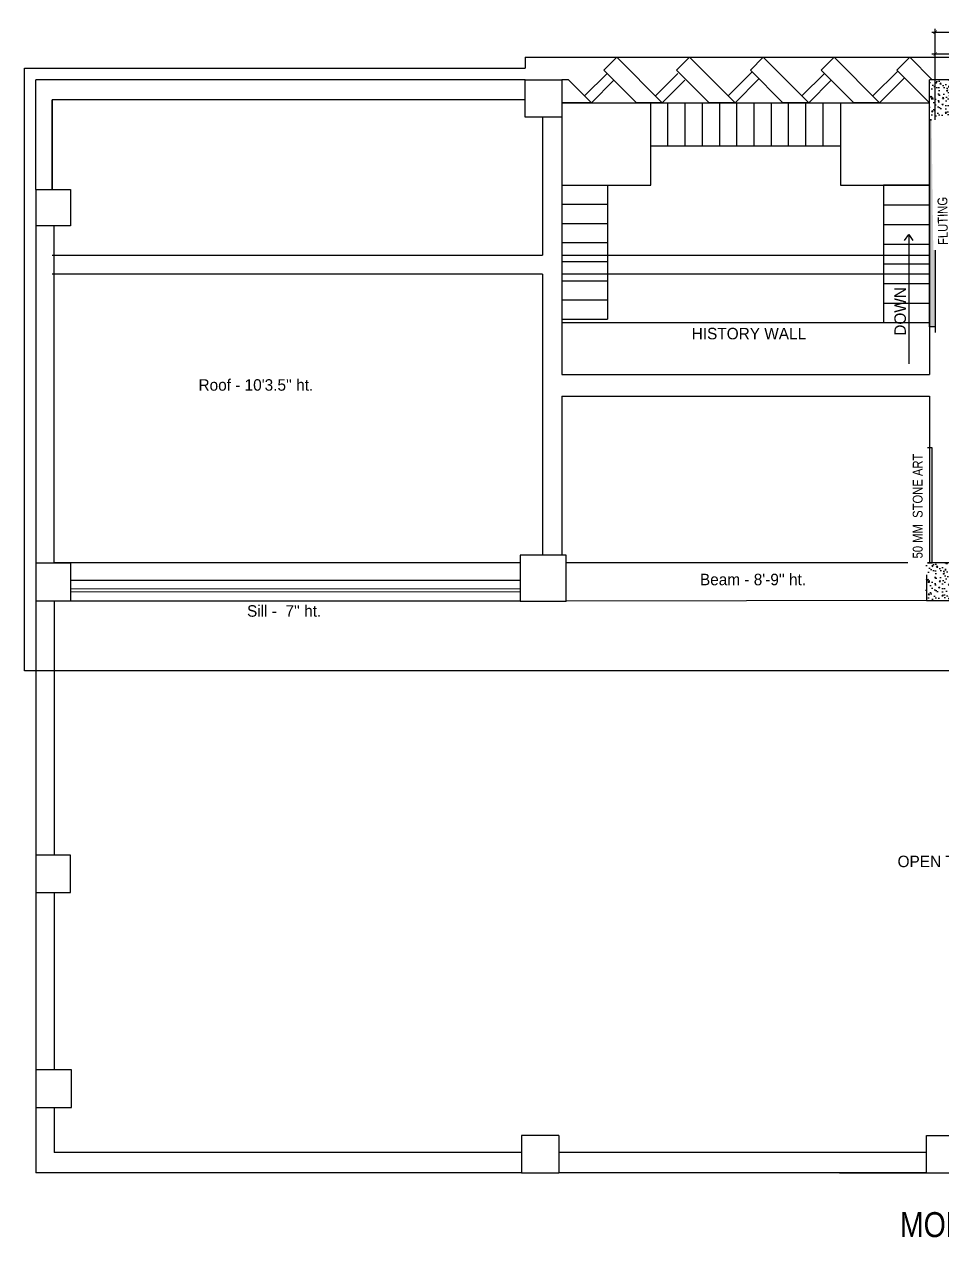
# Model space of a CAD drawing. Header units: inches. Extents: x -137722 to 81594, y -22256 to -1207.
# Drawn here: x -66460 to -65981, y -4024 to -3385 of the extents above; entities that cross this region are included whole.
import ezdxf

# ---------------------------------------------------------------- set-up
doc = ezdxf.new("R2010")
doc.units = ezdxf.units.IN
doc.header["$LTSCALE"] = 0.05
doc.header["$MEASUREMENT"] = 0
doc.header["$PDMODE"] = 3
doc.header["$PDSIZE"] = -4
doc.linetypes.add('DASHED2', pattern=[0.375, 0.25, -0.125])
doc.layers.get('Defpoints').update_dxf_attribs({"linetype": 'DASHED2'})
for name, color, linetype in [('00 floor', 7, 'Continuous'), ('beam', 7, 'Continuous'), ('Civil Dimension - Text', 7, 'Continuous'), ('text', 176, 'Continuous'), ('Vector Graphics', 7, 'Continuous')]:
    doc.layers.add(name, color=color, linetype=linetype)
doc.styles.add('4MMOF3-8', font='ARIALN.TTF', dxfattribs={"height": 5.12})
doc.styles.add('9-128OF1-4', font='stylu.ttf')
doc.styles.get("Standard").update_dxf_attribs({"font": 'stylu.ttf', "height": 6})
doc.dimstyles.new('DIM 1-4', dxfattribs={"dimtxt": 3.0792, "dimasz": 1.82, "dimexe": 1.82, "dimexo": 0, "dimgap": 0.09, "dimtad": 0, "dimzin": 0, "dimdsep": 46, "dimlunit": 4, "dimtxsty": '9-128OF1-4', "dimblk": 'ARCHTICK', "dimcen": 1.8125, "dimdle": 1.82, "dimclrd": 8, "dimclre": 8, "dimadec": 0, "dimazin": 0, "dimtfac": 1, "dimtofl": 0, "dimtmove": 0, "dimatfit": 3, "dimldrblk": 'OPEN90', "dimfxl": 1, "dimtolj": 1, "dimtzin": 0, "dimlwd": -1, "dimarcsym": 0})
doc.dimstyles.new('rhythm des-01', dxfattribs={"dimtxt": 6, "dimasz": 2, "dimexe": 2, "dimexo": 0, "dimgap": 0.09, "dimtad": 0, "dimdec": 0, "dimzin": 0, "dimdsep": 46, "dimlunit": 4, "dimtxsty": 'Standard', "dimblk": 'ARCHTICK', "dimcen": 0, "dimclrd": 251, "dimclre": 251, "dimclrt": 20, "dimadec": 0, "dimazin": 0, "dimtfac": 1, "dimtdec": 0, "dimtix": 1, "dimtofl": 0, "dimtmove": 1, "dimatfit": 0, "dimldrblk": 'ARCHTICK', "dimfxl": 1, "dimtolj": 1, "dimtzin": 0, "dimarcsym": 0})

# ---------------------------------------------------------------- blocks, each defined once
blk = doc.blocks.new('_ArchTick')
at = {"color": 0, "const_width": 0.15}
blk.add_lwpolyline([(-0.5, -0.5), (0.5, 0.5)], dxfattribs=at)
blk = doc.blocks.new('*D209')
at = {"layer": 'Civil Dimension - Text', "color": 8, "ltscale": 50, "transparency": 16777216}
for p, q in [((-65986.1, -3400.15), (-65918.14, -3400.15)), ((-65835.46, -3400.15), (-65903.43, -3400.15))]:
    blk.add_line(p, q, dxfattribs=at)
at = {"layer": 'Civil Dimension - Text', "color": 8, "lineweight": -2, "ltscale": 50, "transparency": 16777216}
for p, q in [((-65984.28, -3434.62), (-65984.28, -3398.33)), ((-65837.28, -3425.62), (-65837.28, -3398.33))]:
    blk.add_line(p, q, dxfattribs=at)
at = {"layer": 'Defpoints', "color": 0, "ltscale": 50, "transparency": 16777216}
for p in [(-65837.28, -3400.15), (-65837.28, -3425.62), (-65984.28, -3434.62)]:
    blk.add_point(p, dxfattribs=at)
at = {"layer": 'Civil Dimension - Text', "color": 8, "ltscale": 50, "transparency": 16777216, "xscale": 1.82, "yscale": 1.82, "zscale": 1.82, "rotation": 180}
blk.add_blockref('_ArchTick', (-65984.28, -3400.15), dxfattribs=at)
at = {"layer": 'Civil Dimension - Text', "color": 8, "ltscale": 50, "transparency": 16777216, "xscale": 1.82, "yscale": 1.82, "zscale": 1.82}
blk.add_blockref('_ArchTick', (-65837.28, -3400.15), dxfattribs=at)
at = {"layer": 'Civil Dimension - Text', "color": 0, "ltscale": 50, "transparency": 16777216, "insert": (-65910.78, -3400.15), "char_height": 4, "attachment_point": 5, "style": '9-128OF1-4'}
blk.add_mtext('\\A1;12\'-3"', dxfattribs=at)
blk = doc.blocks.new('_Open90')
at = {"color": 0, "linetype": 'ByBlock', "lineweight": -2}
for p, q in [((0, 0), (-1, 0)), ((-0.5, 0.5), (0, 0)), ((0, 0), (-0.5, -0.5))]:
    blk.add_line(p, q, dxfattribs=at)
blk = doc.blocks.new('*D212')
at = {"layer": 'Civil Dimension - Text', "color": 8, "ltscale": 50, "transparency": 16777216}
for p, q in [((-65986.1, -3388.79), (-65789.41, -3388.79)), ((-65571.21, -3388.79), (-65767.91, -3388.79))]:
    blk.add_line(p, q, dxfattribs=at)
at = {"layer": 'Civil Dimension - Text', "color": 8, "lineweight": -2, "ltscale": 50, "transparency": 16777216}
for p, q in [((-65984.28, -3434.62), (-65984.28, -3386.97)), ((-65573.03, -3434.62), (-65573.03, -3386.97))]:
    blk.add_line(p, q, dxfattribs=at)
at = {"layer": 'Defpoints', "color": 0, "ltscale": 50, "transparency": 16777216}
for p in [(-65573.03, -3388.79), (-65984.28, -3434.62), (-65573.03, -3434.62)]:
    blk.add_point(p, dxfattribs=at)
at = {"layer": 'Civil Dimension - Text', "color": 8, "ltscale": 50, "transparency": 16777216, "xscale": 1.82, "yscale": 1.82, "zscale": 1.82, "rotation": 180}
blk.add_blockref('_ArchTick', (-65984.28, -3388.79), dxfattribs=at)
at = {"layer": 'Civil Dimension - Text', "color": 8, "ltscale": 50, "transparency": 16777216, "xscale": 1.82, "yscale": 1.82, "zscale": 1.82}
blk.add_blockref('_ArchTick', (-65573.03, -3388.79), dxfattribs=at)
at = {"layer": 'Civil Dimension - Text', "color": 0, "ltscale": 50, "transparency": 16777216, "insert": (-65778.66, -3388.79), "char_height": 4, "attachment_point": 5, "style": '9-128OF1-4'}
blk.add_mtext('\\A1;34\'-3{\\H1x;\\S1#4;}"', dxfattribs=at)

msp = doc.modelspace()

# ---------------------------------------------------------------- hatches: boundary and pattern name
at = {"layer": '00 floor'}
h = msp.add_hatch(color=45, dxfattribs=at)
h.dxf.hatch_style = 1
h.paths.add_polyline_path([(-65984.2831, -3434.6187), (-65987.2831, -3434.6187), (-65987.2831, -3542.6187), (-65984.2831, -3542.6187)])

# ---------------------------------------------------------------- linework, layer by layer
at = {"color": 5, "lineweight": 13}
msp.add_lwpolyline([(-66435.7831, -3679.4154), (-66201.0331, -3679.4154), (-66201.0331, -3680.9773), (-66435.7831, -3680.9773)], close=True, dxfattribs=at)
at = {"layer": '00 floor'}
for p, q in [((-66453.7831, -3470.8687), (-66453.7831, -3413.6187)), ((-66445.2831, -3470.8687), (-66445.2831, -3424.1187)), ((-66453.7831, -3489.8687), (-66453.7831, -3665.8687)), ((-66444.2831, -3665.8687), (-66444.2831, -3489.8687)), ((-66435.7831, -3665.8687), (-66444.2831, -3665.8687)), ((-66435.7831, -3674.8687), (-66201.0331, -3674.8687)), ((-66453.7831, -3685.8687), (-66453.7831, -3818.6187)), ((-66444.2831, -3685.8687), (-66444.2831, -3818.6187)), ((-66201.0331, -3685.8687), (-66435.7831, -3685.8687)), ((-66453.7831, -3838.1187), (-66453.7831, -3930.6187)), ((-66444.2831, -3838.1187), (-66444.2831, -3930.6187)), ((-66453.7831, -3950.3687), (-66453.7831, -3984.3687)), ((-66444.2831, -3950.3687), (-66444.2831, -3973.8687))]:
    msp.add_line(p, q, dxfattribs=at)
for points in [[(-65984.2831, -3434.6187), (-65984.2831, -3542.6187), (-65987.2831, -3542.6187), (-65987.2831, -3434.6187)], [(-65988.7831, -3605.8687), (-65988.7831, -3665.8687), (-65985.7831, -3665.8687), (-65985.7831, -3605.8687)]]:
    msp.add_lwpolyline(points, close=True, dxfattribs=at)
msp.add_lwpolyline([(-66435.7831, -3665.8687), (-66444.2831, -3665.8687)], dxfattribs=at)
at = {"layer": 'beam', "color": 253, "ltscale": 15}
for p, q in [((-66198.2831, -3401.8981), (-66198.2831, -3407.6187)), ((-66198.2831, -3401.8981), (-65967.5331, -3401.8981)), ((-66445.2831, -3424.1187), (-66445.2831, -3470.8687)), ((-66189.2831, -3433.1187), (-66189.2831, -3505.1708)), ((-66179.2831, -3433.1187), (-66179.2831, -3505.1708)), ((-65987.2831, -3434.6187), (-65987.2831, -3505.1708)), ((-66445.2831, -3505.1708), (-66189.2831, -3505.1708)), ((-66179.2831, -3505.1708), (-65987.2831, -3505.1708)), ((-66189.2831, -3515.1708), (-66445.2831, -3515.1708)), ((-66189.2831, -3515.1708), (-66189.2831, -3661.8687)), ((-66179.2831, -3515.1708), (-66179.2831, -3567.6187)), ((-65987.2831, -3515.1708), (-66179.2831, -3515.1708)), ((-66179.2831, -3578.8687), (-66179.2831, -3661.8687)), ((-66201.0331, -3665.8687), (-66435.7831, -3665.8687)), ((-65988.7831, -3665.8687), (-66177.0331, -3665.8687)), ((-66201.0331, -3685.8687), (-66435.7831, -3685.8687)), ((-65988.7831, -3685.6187), (-66176.7831, -3685.8687))]:
    msp.add_line(p, q, dxfattribs=at)
at = {"layer": 'beam', "color": 9, "ltscale": 15, "true_color": 0xc7c8ca}
for p, q in [((-65987.2831, -3515.1708), (-65987.2831, -3567.6187)), ((-66179.2831, -3567.6187), (-65987.2831, -3567.6187)), ((-66179.2831, -3578.8687), (-65987.2831, -3578.8687)), ((-65987.2831, -3578.8687), (-65987.2831, -3665.8687))]:
    msp.add_line(p, q, dxfattribs=at)
at = {"layer": 'beam', "color": 253, "ltscale": 15}
msp.add_lwpolyline([(-65967.5331, -3407.6187), (-65463.0331, -3407.6187), (-65463.0331, -3722.3687), (-66459.7831, -3722.3687), (-66459.7831, -3407.6187), (-66198.2831, -3407.6187)], dxfattribs=at)
at = {"layer": 'Civil Dimension - Text', "ltscale": 50}
msp.add_line((-65984.2831, -3542.6187), (-65984.2831, -3545.6187), dxfattribs=at)
at = {"layer": 'Vector Graphics', "linetype": 'Continuous', "ltscale": 3}
for p, q in [((-66150.5037, -3401.8981), (-66157.2537, -3408.6481)), ((-66126.7831, -3425.6187), (-66150.5037, -3401.8981)), ((-66112.5037, -3401.8981), (-66119.2537, -3408.6481)), ((-66088.7831, -3425.6187), (-66112.5037, -3401.8981)), ((-66074.0037, -3401.8981), (-66080.7537, -3408.6481)), ((-66050.2831, -3425.6187), (-66074.0037, -3401.8981)), ((-66037.0037, -3401.8981), (-66043.7537, -3408.6481)), ((-66013.2831, -3425.6187), (-66037.0037, -3401.8981)), ((-65997.5037, -3401.8981), (-66004.2537, -3408.6481)), ((-65985.7831, -3413.6187), (-65997.5037, -3401.8981)), ((-66140.2831, -3425.6187), (-66157.2537, -3408.6481)), ((-66102.2831, -3425.6187), (-66119.2537, -3408.6481)), ((-66063.7831, -3425.6187), (-66080.7537, -3408.6481)), ((-66026.7831, -3425.6187), (-66043.7537, -3408.6481)), ((-66016.8187, -3422.0831), (-66003.8187, -3409.0831)), ((-65987.2831, -3425.6187), (-66004.2537, -3408.6481)), ((-66198.2831, -3413.6187), (-66453.7831, -3413.6187)), ((-66175.7831, -3413.6187), (-66179.2831, -3413.6187)), ((-66163.7831, -3425.6187), (-66175.7831, -3413.6187)), ((-66167.3187, -3422.0831), (-66155.5687, -3410.3331)), ((-66163.7831, -3425.6187), (-66152.0331, -3413.8687)), ((-66130.3187, -3422.0831), (-66118.5687, -3410.3331)), ((-66126.7831, -3425.6187), (-66115.0331, -3413.8687)), ((-66092.3187, -3422.0831), (-66079.8187, -3409.5831)), ((-66088.7831, -3425.6187), (-66076.2831, -3413.1187)), ((-66053.8187, -3422.0831), (-66042.0687, -3410.3331)), ((-66050.2831, -3425.6187), (-66038.5331, -3413.8687)), ((-66013.2831, -3425.6187), (-66000.2831, -3412.6187)), ((-66198.2831, -3424.1187), (-66445.2831, -3424.1187)), ((-66163.7831, -3425.6187), (-66179.2831, -3425.6187)), ((-66179.2831, -3425.6187), (-66163.7831, -3425.6187)), ((-66163.7831, -3425.6187), (-65987.2831, -3425.6187)), ((-66126.7831, -3425.6187), (-66140.2831, -3425.6187)), ((-66140.2831, -3425.6187), (-66126.7831, -3425.6187)), ((-66132.7831, -3468.6187), (-66132.7831, -3425.6187)), ((-66123.7831, -3448.1187), (-66123.7831, -3425.6187)), ((-66114.7831, -3448.1187), (-66114.7831, -3425.6187)), ((-66105.7831, -3448.1187), (-66105.7831, -3425.6187)), ((-66088.7831, -3425.6187), (-66102.2831, -3425.6187)), ((-66096.7831, -3448.1187), (-66096.7831, -3425.6187)), ((-66087.7831, -3448.1187), (-66087.7831, -3425.6187)), ((-66078.7831, -3448.1187), (-66078.7831, -3425.6187)), ((-66069.7831, -3448.1187), (-66069.7831, -3425.6187)), ((-66050.2831, -3425.6187), (-66063.7831, -3425.6187)), ((-66060.7831, -3448.1187), (-66060.7831, -3425.6187)), ((-66051.7831, -3448.1187), (-66051.7831, -3425.6187)), ((-66042.7831, -3448.1187), (-66042.7831, -3425.6187)), ((-66033.7831, -3425.6187), (-66033.7831, -3468.6187)), ((-66013.2831, -3425.6187), (-66026.7831, -3425.6187)), ((-66179.2831, -3433.1187), (-66179.2831, -3468.6187)), ((-65987.2831, -3434.6187), (-65987.2831, -3540.6187)), ((-66132.7831, -3448.1187), (-66033.7831, -3448.1187)), ((-66179.2831, -3468.6187), (-66132.7831, -3468.6187)), ((-66179.2831, -3468.6187), (-66179.2831, -3538.6187)), ((-66155.2831, -3468.6187), (-66155.2831, -3538.6187)), ((-66033.7831, -3468.6187), (-65987.2831, -3468.6187)), ((-65987.2831, -3468.6187), (-66011.2831, -3468.6187)), ((-66011.2831, -3468.6187), (-66011.2831, -3540.6187)), ((-66179.2831, -3478.6187), (-66155.2831, -3478.6187)), ((-66011.2831, -3478.9044), (-65987.2831, -3478.9044)), ((-66179.2831, -3488.6187), (-66155.2831, -3488.6187)), ((-66011.2831, -3489.1901), (-65987.2831, -3489.1901)), ((-66179.2831, -3498.6187), (-66155.2831, -3498.6187)), ((-66011.2831, -3499.4758), (-65987.2831, -3499.4758)), ((-66179.2831, -3508.6187), (-66155.2831, -3508.6187)), ((-66011.2831, -3509.7615), (-65987.2831, -3509.7615)), ((-66179.2831, -3518.6187), (-66155.2831, -3518.6187)), ((-66011.2831, -3520.0472), (-65987.2831, -3520.0472)), ((-66179.2831, -3528.6187), (-66155.2831, -3528.6187)), ((-66011.2831, -3530.3329), (-65987.2831, -3530.3329)), ((-66179.2831, -3538.6187), (-66155.2831, -3538.6187)), ((-66179.2831, -3538.6187), (-66179.2831, -3540.6187)), ((-65987.2831, -3540.6187), (-66179.2831, -3540.6187)), ((-66200.2831, -3973.8687), (-66444.2831, -3973.8687)), ((-65988.7831, -3973.8687), (-66180.7831, -3973.8687)), ((-66200.2831, -3984.3687), (-66453.7831, -3984.3687)), ((-65988.7831, -3984.3687), (-66180.7831, -3984.3687)), ((-66034.1886, -3984.3687), (-65988.7831, -3984.3687))]:
    msp.add_line(p, q, dxfattribs=at)
at = {"layer": 'Vector Graphics', "color": 1, "linetype": 'Continuous', "ltscale": 3}
for p, q in [((-66198.2831, -3433.1187), (-66198.2831, -3413.6187)), ((-66198.2831, -3413.6187), (-66179.2831, -3413.6187)), ((-66179.2831, -3413.6187), (-66179.2831, -3433.1187)), ((-65987.2831, -3434.6187), (-65987.2831, -3413.6187)), ((-65967.5331, -3413.6187), (-65987.2831, -3413.6187)), ((-66179.2831, -3433.1187), (-66198.2831, -3433.1187)), ((-65967.5331, -3434.6187), (-65987.2831, -3434.6187)), ((-66453.7831, -3470.8687), (-66453.7831, -3489.8687)), ((-66453.7831, -3470.8687), (-66435.7831, -3470.8687)), ((-66435.7831, -3470.8687), (-66435.7831, -3489.8687)), ((-66435.7831, -3489.8687), (-66453.7831, -3489.8687)), ((-66453.7831, -3665.8687), (-66453.7831, -3685.8687)), ((-66453.7831, -3665.8687), (-66435.7831, -3665.8687)), ((-66435.7831, -3665.8687), (-66435.7831, -3685.8687)), ((-66435.7831, -3685.8687), (-66453.7831, -3685.8687)), ((-66435.7831, -3818.6187), (-66453.7831, -3818.6187)), ((-66453.7831, -3818.6187), (-66453.7831, -3838.1187)), ((-66435.7831, -3838.1187), (-66435.7831, -3818.6187)), ((-66453.7831, -3838.1187), (-66435.7831, -3838.1187)), ((-66435.2831, -3930.6187), (-66453.7831, -3930.6187)), ((-66453.7831, -3930.6187), (-66453.7831, -3950.3687)), ((-66435.2831, -3950.3687), (-66435.2831, -3930.6187)), ((-66453.7831, -3950.3687), (-66435.2831, -3950.3687)), ((-66180.7831, -3964.8687), (-66200.2831, -3964.8687)), ((-66200.2831, -3964.8687), (-66200.2831, -3984.3687)), ((-66180.7831, -3964.8687), (-66180.7831, -3984.3687)), ((-65988.7831, -3984.3687), (-65988.7831, -3964.8687)), ((-65988.7831, -3964.8687), (-65968.7831, -3964.8687)), ((-66200.2831, -3984.3687), (-66180.7831, -3984.3687)), ((-65988.7831, -3984.3687), (-65968.7831, -3984.3687))]:
    msp.add_line(p, q, dxfattribs=at)
msp.add_lwpolyline([(-66201.0331, -3661.8687), (-66201.0331, -3685.8687), (-66177.0331, -3685.8687), (-66177.0331, -3661.8687)], close=True, dxfattribs=at)
msp.add_lwpolyline([(-65988.7831, -3685.6187), (-65969.2831, -3685.6187), (-65969.2831, -3665.8687), (-65988.7831, -3665.8687), (-65988.7831, -3685.6187)], dxfattribs=at)

# ---------------------------------------------------------------- texts
at = {"insert": (-66005.5755, -3547.2856), "char_height": 6, "attachment_point": 1, "rotation": 90}
msp.add_mtext_dynamic_manual_height_columns('DOWN', width=570.292204, gutter_width=12.5, heights=[95.5975], dxfattribs=at)
at = {"char_height": 6, "attachment_point": 1}
for s, insert in [('HISTORY WALL', (-66111.3987, -3543.1852)), ("Roof - 10'3.5'' ht.", (-66368.9208, -3570.0031)), ("Beam - 8'-9'' ht.", (-66107.0956, -3671.5953)), ("Sill -  7'' ht.", (-66343.5867, -3688.0233))]:
    msp.add_mtext_dynamic_manual_height_columns(s, width=570.292204, gutter_width=12.5, heights=[95.5975], dxfattribs=dict(at, insert=insert))
at = {"lineweight": 13, "insert": (-66003.9066, -3818.8008), "char_height": 6, "attachment_point": 1}
msp.add_mtext_dynamic_manual_height_columns('{\\C3;OPEN TERRACE}', width=214.241425, gutter_width=12.5, heights=[0], dxfattribs=at)
at = {"layer": 'text', "ltscale": 50, "insert": (-66018.1727, -4011.545), "char_height": 13, "width": 101.801618, "attachment_point": 4, "style": '4MMOF3-8', "bg_fill": 2}
msp.add_mtext('\\pi15.46118;MODIFIED', dxfattribs=at)

# ---------------------------------------------------------------- leaders
at = {"layer": '00 floor'}
msp.add_leader([(-65998.1069, -3494.5047), (-65998.1069, -3561.9778)], dimstyle='rhythm des-01', override={"dimasz": 3, "dimgap": 0.09, "dimtad": 0, "dimldrblk": 'Open90', "dimfxl": 0.18}, dxfattribs=at)

# ---------------------------------------------------------------- next in the draw order: texts
at = {"layer": 'text', "ltscale": 50, "char_height": 5.12, "width": 66.281096, "attachment_point": 4, "style": '4MMOF3-8', "bg_fill": 2}
for s, insert, rotation in [('FLUTING ', (-65980.1332, -3499.9047), 90.7488409), ('\\pi5.93575;50 MM  STONE ART', (-65993.3715, -3669.5371), 90)]:
    msp.add_mtext(s, dxfattribs=dict(at, insert=insert, rotation=rotation))

# ---------------------------------------------------------------- next in the draw order: hatches: boundary and pattern name
at = {"layer": 'Civil Dimension - Text', "ltscale": 50, "true_color": 0x939598}
h = msp.add_hatch(dxfattribs=at)
h.set_pattern_fill('AR-CONC', color=252)
h.set_pattern_definition([(50, (-414.25, 91), (7.1726018, -0.62752135), [0.75, -8.25]), (355, (-414.25, 91), (-1.3875133, 7.5219213), [0.6, -6.6]), (100.451444, (-413.652, 90.948), (5.7850885, 6.8943999), [0.6374019, -7.0114211]), (46.1842, (-414.25, 93), (10.6724133, -1.6551928), [1.125, -12.375]), (96.635635, (-413.361, 92.862), (9.3466195, 9.741186), [0.9561034, -10.5171376]), (351.184164, (-414.25, 93), (9.3466195, 9.741186), [0.9, -9.9]), (21, (-413.25, 92.5), (5.9690705, -4.0261889), [0.75, -8.25]), (326, (-413.25, 92.5), (2.4331533, 7.25150045), [0.6, -6.6]), (71.451445, (-412.7526, 92.1645), (8.4022238, 3.2253115), [0.6374019, -7.0114211]), (37.5, (-414.25, 91), (0.12159855, 3.32893854), [0, -6.52, 0, -6.7, 0, -6.625]), (7.5, (-414.25, 91), (2.63069537, 3.94411712), [0, -3.82, 0, -6.37, 0, -2.525]), (327.5, (-416.48, 91), (5.33822436, -0.22554872), [0, -2.5, 0, -7.8, 0, -10.35]), (317.5, (-417.48, 91), (5.8318617, 1.00104982), [0, -3.25, 0, -5.18, 0, -7.35])])
h.paths.add_polyline_path([(-65967.5331, -3413.6187), (-65987.2831, -3413.6187), (-65987.2831, -3432.8687), (-65967.5331, -3432.8687)])
h = msp.add_hatch(dxfattribs=at)
h.set_pattern_fill('AR-CONC', color=252)
h.set_pattern_definition([(50, (-416, -161.25), (7.1726018, -0.62752135), [0.75, -8.25]), (355, (-416, -161.25), (-1.3875133, 7.5219213), [0.6, -6.6]), (100.451444, (-415.402, -161.302), (5.7850885, 6.8943999), [0.6374019, -7.0114211]), (46.1842, (-416, -159.25), (10.6724133, -1.6551928), [1.125, -12.375]), (96.635635, (-415.111, -159.388), (9.3466195, 9.741186), [0.9561034, -10.5171376]), (351.184164, (-416, -159.25), (9.3466195, 9.741186), [0.9, -9.9]), (21, (-415, -159.75), (5.9690705, -4.0261889), [0.75, -8.25]), (326, (-415, -159.75), (2.4331533, 7.25150045), [0.6, -6.6]), (71.451445, (-414.5026, -160.0855), (8.4022238, 3.2253115), [0.6374019, -7.0114211]), (37.5, (-416, -161.25), (0.12159855, 3.32893854), [0, -6.52, 0, -6.7, 0, -6.625]), (7.5, (-416, -161.25), (2.63069537, 3.94411712), [0, -3.82, 0, -6.37, 0, -2.525]), (327.5, (-418.23, -161.25), (5.33822436, -0.22554872), [0, -2.5, 0, -7.8, 0, -10.35]), (317.5, (-419.23, -161.25), (5.8318617, 1.00104982), [0, -3.25, 0, -5.18, 0, -7.35])])
h.paths.add_polyline_path([(-65969.2831, -3665.8687), (-65989.0331, -3665.8687), (-65989.0331, -3685.1187), (-65969.2831, -3685.1187)])

# ---------------------------------------------------------------- next in the draw order: dimensions: what is measured, and where the dimension line sits
at = {"layer": 'Civil Dimension - Text', "ltscale": 50}
for base, p2, picture, middle in [((-65573.0331, -3388.7875), (-65573.0331, -3434.6187), '*D212', (-65778.6581, -3388.7875)), ((-65837.2831, -3400.1541), (-65837.2831, -3425.6187), '*D209', (-65910.7831, -3400.1541))]:
    dim = msp.add_linear_dim(base=base, p1=(-65984.2831, -3434.6187), p2=p2, dimstyle='DIM 1-4', override={"dimtxt": 4, "dimdec": 3, "dimtdec": 3, "dimtmove": 1, "dimfxl": 0, "dimfrac": 1, "dimarcsym": 1}, dxfattribs=at)
    dim.commit()
    dim.dimension.update_dxf_attribs({"geometry": picture, "text_midpoint": middle})

doc.saveas('drawing.dxf')
